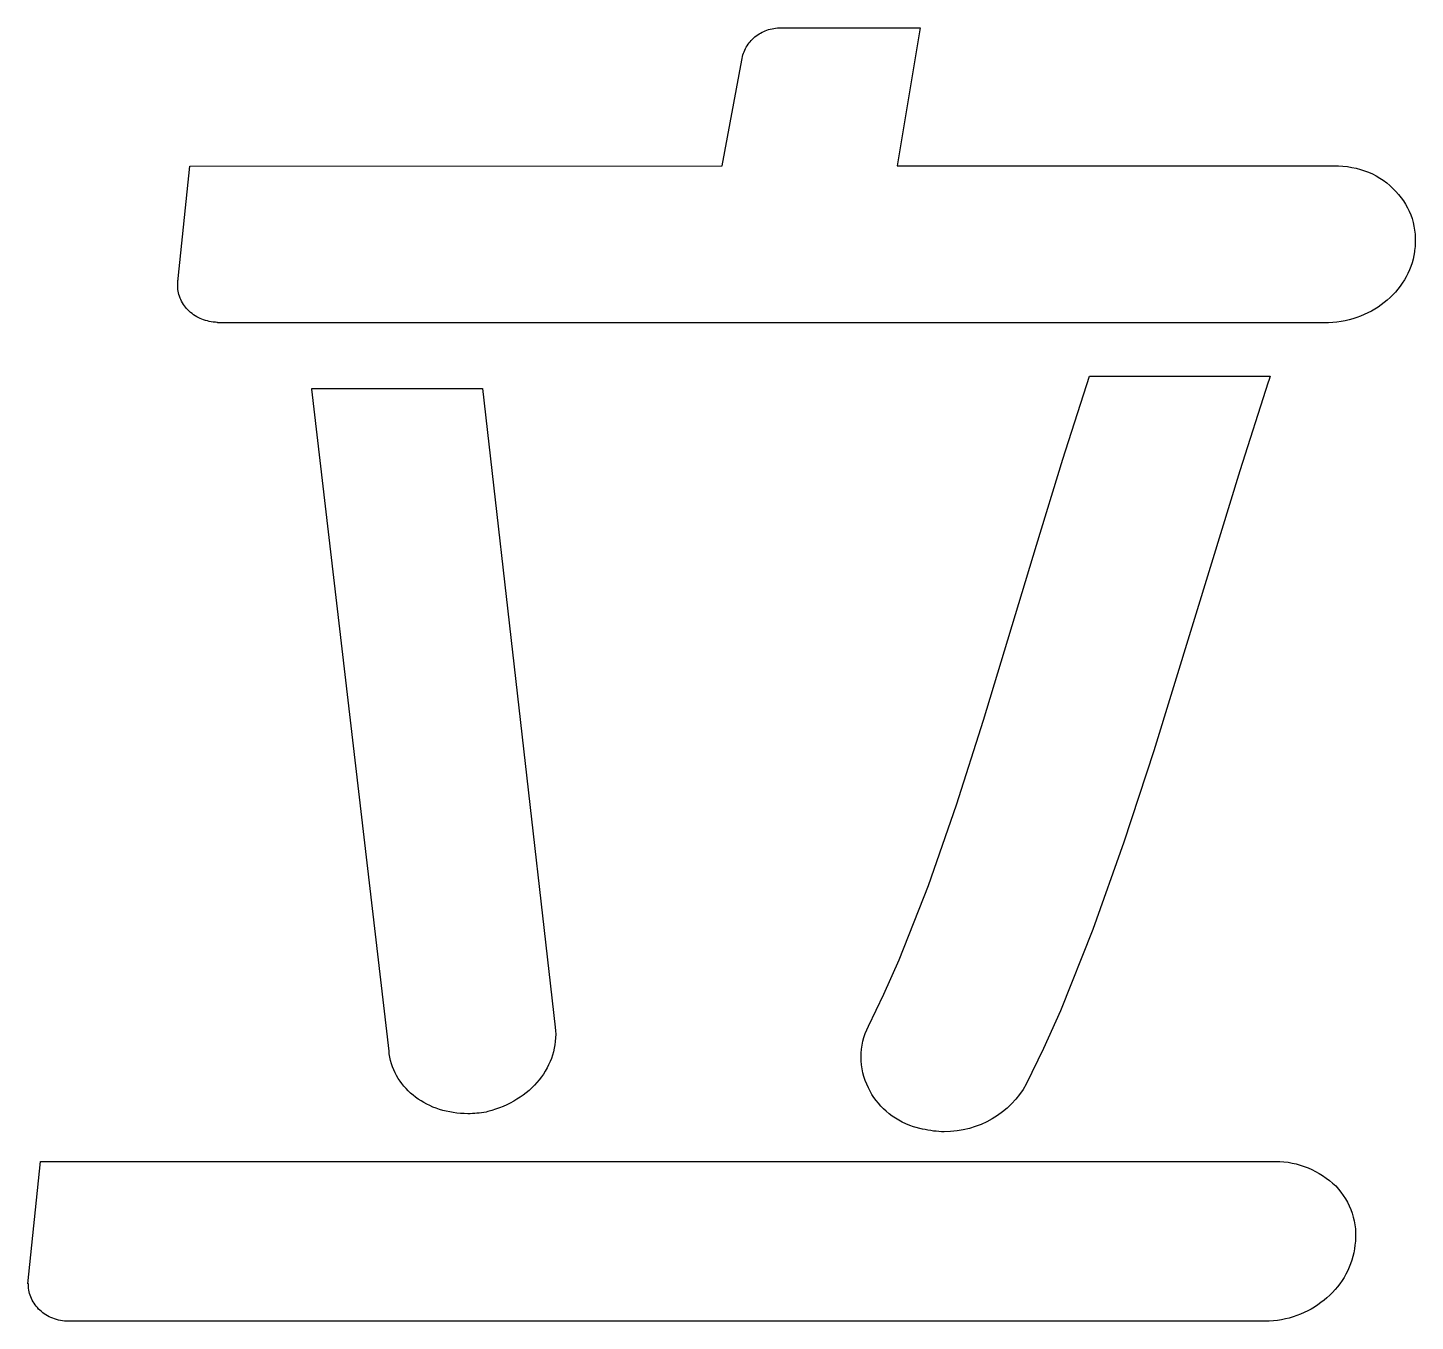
# Model space of a CAD drawing. Header units: millimetres. Extents: x 5 to 293, y -205 to -3.
# Drawn here: x 139.962 to 144.772, y -203.739 to -199.256 of the extents above; entities that cross this region are included whole.
import ezdxf

# ---------------------------------------------------------------- set-up
doc = ezdxf.new("R2010")
doc.units = ezdxf.units.MM
doc.layers.add('BLUETHIRTYONE', color=171, linetype='CONTINUOUS')
doc.layers.add('RED', color=14, linetype='CONTINUOUS')

msp = doc.modelspace()

# ---------------------------------------------------------------- linework, layer by layer
at = {"layer": 'BLUETHIRTYONE', "linetype": 'CONTINUOUS'}
for p, q in [((142.4743, -199.2956), (142.4786, -199.2916)), ((142.4786, -199.2916), (142.4831, -199.2878)), ((142.4831, -199.2878), (142.4877, -199.2841)), ((142.4877, -199.2841), (142.4925, -199.2807)), ((142.4925, -199.2807), (142.4975, -199.2774)), ((142.4975, -199.2774), (142.5026, -199.2744)), ((142.5026, -199.2744), (142.5079, -199.2716)), ((142.5079, -199.2716), (142.5133, -199.2689)), ((142.5133, -199.2689), (142.5189, -199.2666)), ((142.5189, -199.2666), (142.5245, -199.2644)), ((142.5245, -199.2644), (142.5303, -199.2625)), ((142.5303, -199.2625), (142.5362, -199.2608)), ((142.5362, -199.2608), (142.5423, -199.2593)), ((142.5423, -199.2593), (142.5484, -199.2581)), ((142.5484, -199.2581), (142.5546, -199.2572)), ((142.5546, -199.2572), (142.5609, -199.2565)), ((142.5609, -199.2565), (142.5672, -199.2561)), ((142.5672, -199.2561), (142.5736, -199.256)), ((142.5736, -199.256), (142.582, -199.256)), ((142.582, -199.256), (143.0559, -199.256)), ((143.0559, -199.256), (142.9766, -199.7343)), ((142.4433, -199.3446), (142.4454, -199.3391)), ((142.4454, -199.3391), (142.4477, -199.3337)), ((142.4477, -199.3337), (142.4502, -199.3284)), ((142.4502, -199.3284), (142.453, -199.3232)), ((142.453, -199.3232), (142.456, -199.3182)), ((142.456, -199.3182), (142.4592, -199.3134)), ((142.4592, -199.3134), (142.4627, -199.3087)), ((142.4627, -199.3087), (142.4664, -199.3042)), ((142.4664, -199.3042), (142.4703, -199.2998)), ((142.4703, -199.2998), (142.4743, -199.2956)), ((142.369, -199.7343), (142.4379, -199.368)), ((142.4379, -199.368), (142.4389, -199.362)), ((142.4389, -199.362), (142.4401, -199.3561)), ((142.4401, -199.3561), (142.4416, -199.3503)), ((142.4416, -199.3503), (142.4433, -199.3446)), ((140.4838, -200.1252), (140.5235, -199.7362)), ((140.5235, -199.7362), (142.369, -199.7343)), ((142.9766, -199.7343), (144.4902, -199.7343)), ((144.4902, -199.7343), (144.5061, -199.7346)), ((144.5061, -199.7346), (144.5218, -199.7357)), ((144.5218, -199.7357), (144.5373, -199.7374)), ((144.5373, -199.7374), (144.5525, -199.7399)), ((144.5525, -199.7399), (144.5675, -199.7431)), ((144.5675, -199.7431), (144.5821, -199.747)), ((144.5821, -199.747), (144.5963, -199.7515)), ((144.5963, -199.7515), (144.6102, -199.7568)), ((144.6102, -199.7568), (144.6237, -199.7627)), ((144.6237, -199.7627), (144.6368, -199.7694)), ((144.6368, -199.7694), (144.6494, -199.7767)), ((144.6494, -199.7767), (144.6616, -199.7847)), ((144.6616, -199.7847), (144.6733, -199.7934)), ((144.6733, -199.7934), (144.6845, -199.8027)), ((144.6845, -199.8027), (144.6951, -199.8128)), ((144.6951, -199.8128), (144.7052, -199.8235)), ((144.7052, -199.8235), (144.7147, -199.834)), ((144.7147, -199.834), (144.7234, -199.8449)), ((144.7234, -199.8449), (144.7315, -199.8561)), ((144.7315, -199.8561), (144.7388, -199.8678)), ((144.7388, -199.8678), (144.7454, -199.8797)), ((144.7454, -199.8797), (144.7514, -199.892)), ((144.7514, -199.892), (144.7566, -199.9046)), ((144.7566, -199.9046), (144.7611, -199.9174)), ((144.7611, -199.9174), (144.7648, -199.9305)), ((144.7648, -199.9305), (144.7678, -199.9439)), ((144.7678, -199.9439), (144.7701, -199.9575)), ((144.7701, -199.9575), (144.7716, -199.9713)), ((144.7715, -200.0139), (144.7699, -200.0284)), ((144.7723, -199.9995), (144.7715, -200.0139)), ((144.7716, -199.9713), (144.7723, -199.9853)), ((144.7723, -199.9853), (144.7723, -199.9995)), ((144.7647, -200.0581), (144.7612, -200.0708)), ((144.7676, -200.0453), (144.7647, -200.0581)), ((144.7699, -200.0322), (144.7676, -200.0453)), ((144.7699, -200.0284), (144.7699, -200.0322)), ((144.7469, -200.1072), (144.741, -200.1187)), ((144.7522, -200.0953), (144.7469, -200.1072)), ((144.757, -200.0832), (144.7522, -200.0953)), ((144.7612, -200.0708), (144.757, -200.0832)), ((140.4817, -200.1499), (140.4818, -200.1431)), ((140.4819, -200.1563), (140.4817, -200.1499)), ((140.4818, -200.1399), (140.482, -200.1369)), ((140.4818, -200.1431), (140.4818, -200.1399)), ((140.4824, -200.1626), (140.4819, -200.1563)), ((140.482, -200.1369), (140.4822, -200.1339)), ((140.4822, -200.1339), (140.4824, -200.1324)), ((140.4824, -200.1324), (140.4826, -200.131)), ((140.4826, -200.131), (140.4829, -200.1295)), ((140.4829, -200.1295), (140.4831, -200.1281)), ((140.4831, -200.1281), (140.4835, -200.1267)), ((140.4835, -200.1267), (140.4838, -200.1252)), ((144.72, -200.1517), (144.712, -200.162)), ((144.7275, -200.141), (144.72, -200.1517)), ((144.7345, -200.13), (144.7275, -200.141)), ((144.741, -200.1187), (144.7345, -200.13)), ((140.4833, -200.1688), (140.4824, -200.1626)), ((140.4845, -200.1749), (140.4833, -200.1688)), ((140.486, -200.1809), (140.4845, -200.1749)), ((140.4878, -200.1868), (140.486, -200.1809)), ((140.49, -200.1926), (140.4878, -200.1868)), ((140.4924, -200.1983), (140.49, -200.1926)), ((140.4951, -200.2039), (140.4924, -200.1983)), ((140.4981, -200.2093), (140.4951, -200.2039)), ((144.665, -200.2083), (144.6543, -200.2163)), ((144.6753, -200.1998), (144.665, -200.2083)), ((144.6851, -200.1909), (144.6753, -200.1998)), ((144.6945, -200.1816), (144.6851, -200.1909)), ((144.7035, -200.172), (144.6945, -200.1816)), ((144.712, -200.162), (144.7035, -200.172)), ((140.5014, -200.2146), (140.4981, -200.2093)), ((140.505, -200.2197), (140.5014, -200.2146)), ((140.5088, -200.2246), (140.505, -200.2197)), ((140.5128, -200.2294), (140.5088, -200.2246)), ((140.5171, -200.234), (140.5128, -200.2294)), ((140.5217, -200.2384), (140.5171, -200.234)), ((140.5264, -200.2426), (140.5217, -200.2384)), ((140.5314, -200.2466), (140.5264, -200.2426)), ((140.5366, -200.2504), (140.5314, -200.2466)), ((140.542, -200.254), (140.5366, -200.2504)), ((140.5476, -200.2574), (140.542, -200.254)), ((144.5827, -200.2553), (144.5697, -200.2602)), ((144.5955, -200.25), (144.5827, -200.2553)), ((144.608, -200.2442), (144.5955, -200.25)), ((144.6201, -200.2379), (144.608, -200.2442)), ((144.6319, -200.2312), (144.6201, -200.2379)), ((144.6433, -200.224), (144.6319, -200.2312)), ((144.6543, -200.2163), (144.6433, -200.224)), ((140.5533, -200.2605), (140.5476, -200.2574)), ((140.5593, -200.2634), (140.5533, -200.2605)), ((140.5654, -200.266), (140.5593, -200.2634)), ((140.5717, -200.2684), (140.5654, -200.266)), ((140.5781, -200.2705), (140.5717, -200.2684)), ((140.5847, -200.2723), (140.5781, -200.2705)), ((140.5914, -200.2739), (140.5847, -200.2723)), ((140.5983, -200.2751), (140.5914, -200.2739)), ((140.6053, -200.2761), (140.5983, -200.2751)), ((140.6123, -200.2767), (140.6053, -200.2761)), ((140.6195, -200.2771), (140.6123, -200.2767)), ((140.6195, -200.279), (140.6195, -200.2771)), ((144.4568, -200.279), (140.6195, -200.279)), ((144.4716, -200.2787), (144.4568, -200.279)), ((144.4862, -200.2777), (144.4716, -200.2787)), ((144.5007, -200.2762), (144.4862, -200.2777)), ((144.5149, -200.2741), (144.5007, -200.2762)), ((144.529, -200.2715), (144.5149, -200.2741)), ((144.5428, -200.2682), (144.529, -200.2715)), ((144.5564, -200.2645), (144.5428, -200.2682)), ((144.5697, -200.2602), (144.5564, -200.2645)), ((143.5503, -200.7507), (143.6426, -200.4631)), ((143.6426, -200.4631), (144.2689, -200.4631)), ((144.2626, -200.4839), (144.1638, -200.7918)), ((144.2647, -200.4782), (144.2626, -200.4839)), ((144.2689, -200.4631), (144.2647, -200.4782)), ((140.9473, -200.5086), (140.9473, -200.5067)), ((140.9473, -200.5067), (141.5381, -200.5067)), ((141.2145, -202.8032), (140.9473, -200.5086)), ((141.5381, -200.5067), (141.7907, -202.7197)), ((143.4591, -201.0497), (143.5503, -200.7507)), ((144.1638, -200.7918), (144.0654, -201.1118)), ((143.2759, -201.6557), (143.4591, -201.0497)), ((144.0654, -201.1118), (143.8657, -201.7617)), ((143.1817, -201.9495), (143.2759, -201.6557)), ((143.8657, -201.7617), (143.7621, -202.0785)), ((143.0845, -202.2286), (143.1817, -201.9495)), ((143.7621, -202.0785), (143.6546, -202.381)), ((142.983, -202.4862), (143.0845, -202.2286)), ((143.6546, -202.381), (143.542, -202.6628)), ((142.9304, -202.605), (142.983, -202.4862)), ((142.8764, -202.7159), (142.9304, -202.605)), ((143.542, -202.6628), (143.4835, -202.7938)), ((141.7907, -202.7197), (141.7918, -202.7321)), ((141.7919, -202.7568), (141.791, -202.7689)), ((141.7918, -202.7321), (141.7922, -202.7445)), ((141.7922, -202.7445), (141.7919, -202.7568)), ((142.8576, -202.7686), (142.8611, -202.7552)), ((142.8611, -202.7552), (142.8654, -202.7419)), ((142.8654, -202.7419), (142.8705, -202.7288)), ((142.8705, -202.7288), (142.8764, -202.7159)), ((141.2145, -202.8127), (141.2145, -202.8032)), ((141.7846, -202.8047), (141.7812, -202.8163)), ((141.7873, -202.7929), (141.7846, -202.8047)), ((141.7894, -202.781), (141.7873, -202.7929)), ((141.791, -202.7689), (141.7894, -202.781)), ((142.8517, -202.8094), (142.8529, -202.7958)), ((142.8529, -202.7958), (142.8548, -202.7822)), ((142.8548, -202.7822), (142.8576, -202.7686)), ((143.4835, -202.7938), (143.4233, -202.9171)), ((141.2168, -202.8241), (141.2145, -202.8127)), ((141.2195, -202.8354), (141.2168, -202.8241)), ((141.2228, -202.8463), (141.2195, -202.8354)), ((141.2265, -202.857), (141.2228, -202.8463)), ((141.7678, -202.8502), (141.7623, -202.8611)), ((141.7728, -202.8391), (141.7678, -202.8502)), ((141.7773, -202.8278), (141.7728, -202.8391)), ((141.7812, -202.8163), (141.7773, -202.8278)), ((142.8513, -202.8231), (142.8517, -202.8094)), ((142.8517, -202.8368), (142.8513, -202.8231)), ((142.8529, -202.8505), (142.8517, -202.8368)), ((142.8548, -202.8641), (142.8529, -202.8505)), ((141.2308, -202.8674), (141.2265, -202.857)), ((141.2355, -202.8776), (141.2308, -202.8674)), ((141.2407, -202.8875), (141.2355, -202.8776)), ((141.2464, -202.8971), (141.2407, -202.8875)), ((141.2525, -202.9064), (141.2464, -202.8971)), ((141.7349, -202.9021), (141.7268, -202.9117)), ((141.7425, -202.8923), (141.7349, -202.9021)), ((141.7496, -202.8821), (141.7425, -202.8923)), ((141.7562, -202.8717), (141.7496, -202.8821)), ((141.7623, -202.8611), (141.7562, -202.8717)), ((142.8576, -202.8776), (142.8548, -202.8641)), ((142.8611, -202.8911), (142.8576, -202.8776)), ((142.8654, -202.9043), (142.8611, -202.8911)), ((141.259, -202.9153), (141.2525, -202.9064)), ((141.266, -202.924), (141.259, -202.9153)), ((141.2734, -202.9324), (141.266, -202.924)), ((141.2811, -202.9404), (141.2734, -202.9324)), ((141.2893, -202.9481), (141.2811, -202.9404)), ((141.2978, -202.9554), (141.2893, -202.9481)), ((141.69, -202.947), (141.6798, -202.955)), ((141.6999, -202.9387), (141.69, -202.947)), ((141.7093, -202.93), (141.6999, -202.9387)), ((141.7183, -202.921), (141.7093, -202.93)), ((141.7268, -202.9117), (141.7183, -202.921)), ((142.8705, -202.9175), (142.8654, -202.9043)), ((142.8764, -202.9304), (142.8705, -202.9175)), ((142.8821, -202.9416), (142.8764, -202.9304)), ((142.8885, -202.9526), (142.8821, -202.9416)), ((143.4125, -202.9355), (143.4004, -202.9531)), ((143.4233, -202.9171), (143.4125, -202.9355)), ((141.3067, -202.9624), (141.2978, -202.9554)), ((141.3159, -202.969), (141.3067, -202.9624)), ((141.3254, -202.9753), (141.3159, -202.969)), ((141.3353, -202.9812), (141.3254, -202.9753)), ((141.3455, -202.9866), (141.3353, -202.9812)), ((141.356, -202.9917), (141.3455, -202.9866)), ((141.3668, -202.9964), (141.356, -202.9917)), ((141.3779, -203.0007), (141.3668, -202.9964)), ((141.6101, -202.9945), (141.5973, -202.9996)), ((141.6226, -202.989), (141.6101, -202.9945)), ((141.6348, -202.983), (141.6226, -202.989)), ((141.6466, -202.9766), (141.6348, -202.983)), ((141.658, -202.9698), (141.6466, -202.9766)), ((141.6691, -202.9626), (141.658, -202.9698)), ((141.6798, -202.955), (141.6691, -202.9626)), ((142.8954, -202.9632), (142.8885, -202.9526)), ((142.9029, -202.9736), (142.8954, -202.9632)), ((142.9109, -202.9836), (142.9029, -202.9736)), ((142.9195, -202.9932), (142.9109, -202.9836)), ((142.9286, -203.0024), (142.9195, -202.9932)), ((143.3728, -202.9853), (143.3574, -203)), ((143.3872, -202.9697), (143.3728, -202.9853)), ((143.4004, -202.9531), (143.3872, -202.9697)), ((141.3892, -203.0046), (141.3779, -203.0007)), ((141.4008, -203.008), (141.3892, -203.0046)), ((141.4126, -203.0111), (141.4008, -203.008)), ((141.4247, -203.0136), (141.4126, -203.0111)), ((141.437, -203.0157), (141.4247, -203.0136)), ((141.4495, -203.0174), (141.437, -203.0157)), ((141.4621, -203.0186), (141.4495, -203.0174)), ((141.475, -203.0193), (141.4621, -203.0186)), ((141.488, -203.0196), (141.475, -203.0193)), ((141.4959, -203.0195), (141.488, -203.0196)), ((141.5037, -203.0192), (141.4959, -203.0195)), ((141.5115, -203.0188), (141.5037, -203.0192)), ((141.5193, -203.0182), (141.5115, -203.0188)), ((141.5272, -203.0174), (141.5193, -203.0182)), ((141.535, -203.0164), (141.5272, -203.0174)), ((141.5428, -203.0152), (141.535, -203.0164)), ((141.5507, -203.0139), (141.5428, -203.0152)), ((141.5569, -203.012), (141.5507, -203.0139)), ((141.5707, -203.0083), (141.5569, -203.012)), ((141.5841, -203.0042), (141.5707, -203.0083)), ((141.5973, -202.9996), (141.5841, -203.0042)), ((142.9382, -203.0113), (142.9286, -203.0024)), ((142.9484, -203.0197), (142.9382, -203.0113)), ((142.959, -203.0277), (142.9484, -203.0197)), ((142.9701, -203.0352), (142.959, -203.0277)), ((142.9818, -203.0422), (142.9701, -203.0352)), ((142.9939, -203.0487), (142.9818, -203.0422)), ((143.3057, -203.0374), (143.2868, -203.0475)), ((143.3238, -203.026), (143.3057, -203.0374)), ((143.341, -203.0135), (143.3238, -203.026)), ((143.3574, -203), (143.341, -203.0135)), ((143.0064, -203.0547), (142.9939, -203.0487)), ((143.0195, -203.0602), (143.0064, -203.0547)), ((143.0329, -203.0651), (143.0195, -203.0602)), ((143.0643, -203.0727), (143.0329, -203.0651)), ((143.0737, -203.0748), (143.0643, -203.0727)), ((143.083, -203.0766), (143.0737, -203.0748)), ((143.0924, -203.0782), (143.083, -203.0766)), ((143.1018, -203.0796), (143.0924, -203.0782)), ((143.1112, -203.0807), (143.1018, -203.0796)), ((143.1206, -203.0815), (143.1112, -203.0807)), ((143.13, -203.082), (143.1206, -203.0815)), ((143.1394, -203.0822), (143.13, -203.082)), ((143.1616, -203.0815), (143.1394, -203.0822)), ((143.1836, -203.0792), (143.1616, -203.0815)), ((143.2052, -203.0756), (143.1836, -203.0792)), ((143.2264, -203.0706), (143.2052, -203.0756)), ((143.2471, -203.0642), (143.2264, -203.0706)), ((143.2672, -203.0565), (143.2471, -203.0642)), ((143.2868, -203.0475), (143.2672, -203.0565)), ((139.9619, -203.6098), (140.0057, -203.1847)), ((140.0057, -203.1847), (144.2877, -203.1847)), ((144.2877, -203.1847), (144.3025, -203.1851)), ((144.3025, -203.1851), (144.3171, -203.1862)), ((144.3171, -203.1862), (144.3316, -203.188)), ((144.3316, -203.188), (144.3458, -203.1906)), ((144.3458, -203.1906), (144.3599, -203.1938)), ((144.3599, -203.1938), (144.3737, -203.1977)), ((144.3737, -203.1977), (144.3873, -203.2023)), ((144.3873, -203.2023), (144.4007, -203.2075)), ((144.4007, -203.2075), (144.4137, -203.2133)), ((144.4137, -203.2133), (144.4265, -203.2197)), ((144.4265, -203.2197), (144.439, -203.2267)), ((144.439, -203.2267), (144.4512, -203.2343)), ((144.4512, -203.2343), (144.463, -203.2425)), ((144.463, -203.2425), (144.4745, -203.2512)), ((144.4745, -203.2512), (144.4857, -203.2604)), ((144.4857, -203.2604), (144.4964, -203.2701)), ((144.4964, -203.2701), (144.5059, -203.2806)), ((144.5059, -203.2806), (144.5147, -203.2916)), ((144.5147, -203.2916), (144.5229, -203.303)), ((144.5229, -203.303), (144.5304, -203.3147)), ((144.5304, -203.3147), (144.5372, -203.3267)), ((144.5372, -203.3267), (144.5433, -203.3391)), ((144.5433, -203.3391), (144.5487, -203.3518)), ((144.5487, -203.3518), (144.5533, -203.3648)), ((144.5533, -203.3648), (144.5573, -203.378)), ((144.5573, -203.378), (144.5605, -203.3914)), ((144.5605, -203.3914), (144.5629, -203.405)), ((144.5629, -203.405), (144.5646, -203.4188)), ((144.5646, -203.4188), (144.5654, -203.4327)), ((144.5632, -203.4751), (144.5612, -203.4884)), ((144.5648, -203.4609), (144.5632, -203.4751)), ((144.5655, -203.4467), (144.5648, -203.4609)), ((144.5654, -203.4327), (144.5655, -203.4467)), ((144.5523, -203.527), (144.5481, -203.5395)), ((144.5559, -203.5143), (144.5523, -203.527)), ((144.5589, -203.5014), (144.5559, -203.5143)), ((144.5612, -203.4884), (144.5589, -203.5014)), ((144.532, -203.5753), (144.5255, -203.5868)), ((144.538, -203.5636), (144.532, -203.5753)), ((144.5433, -203.5517), (144.538, -203.5636)), ((144.5481, -203.5395), (144.5433, -203.5517)), ((139.964, -203.6098), (139.9619, -203.6098)), ((139.964, -203.6117), (139.964, -203.6098)), ((139.9642, -203.6181), (139.964, -203.6117)), ((139.9647, -203.6244), (139.9642, -203.6181)), ((144.5029, -203.6192), (144.4944, -203.6294)), ((144.5109, -203.6087), (144.5029, -203.6192)), ((144.5185, -203.5979), (144.5109, -203.6087)), ((144.5255, -203.5868), (144.5185, -203.5979)), ((139.9655, -203.6307), (139.9647, -203.6244)), ((139.9667, -203.6368), (139.9655, -203.6307)), ((139.9683, -203.6429), (139.9667, -203.6368)), ((139.9701, -203.6488), (139.9683, -203.6429)), ((139.9722, -203.6547), (139.9701, -203.6488)), ((139.9747, -203.6604), (139.9722, -203.6547)), ((139.9774, -203.666), (139.9747, -203.6604)), ((139.9804, -203.6715), (139.9774, -203.666)), ((139.9838, -203.6768), (139.9804, -203.6715)), ((144.456, -203.6663), (144.4454, -203.6745)), ((144.4662, -203.6576), (144.456, -203.6663)), ((144.476, -203.6486), (144.4662, -203.6576)), ((144.4854, -203.6392), (144.476, -203.6486)), ((144.4944, -203.6294), (144.4854, -203.6392)), ((139.9873, -203.682), (139.9838, -203.6768)), ((139.9912, -203.687), (139.9873, -203.682)), ((139.9953, -203.6918), (139.9912, -203.687)), ((139.9996, -203.6965), (139.9953, -203.6918)), ((140.0042, -203.7009), (139.9996, -203.6965)), ((140.009, -203.7052), (140.0042, -203.7009)), ((140.014, -203.7092), (140.009, -203.7052)), ((140.0193, -203.7131), (140.014, -203.7092)), ((140.0247, -203.7167), (140.0193, -203.7131)), ((140.0304, -203.72), (140.0247, -203.7167)), ((140.0363, -203.7232), (140.0304, -203.72)), ((144.3618, -203.7195), (144.3488, -203.7239)), ((144.3746, -203.7145), (144.3618, -203.7195)), ((144.3872, -203.7091), (144.3746, -203.7145)), ((144.3994, -203.7031), (144.3872, -203.7091)), ((144.4114, -203.6967), (144.3994, -203.7031)), ((144.4231, -203.6897), (144.4114, -203.6967)), ((144.4344, -203.6824), (144.4231, -203.6897)), ((144.4454, -203.6745), (144.4344, -203.6824)), ((140.0423, -203.726), (140.0363, -203.7232)), ((140.0485, -203.7286), (140.0423, -203.726)), ((140.0549, -203.731), (140.0485, -203.7286)), ((140.0615, -203.733), (140.0549, -203.731)), ((140.0682, -203.7348), (140.0615, -203.733)), ((140.0751, -203.7362), (140.0682, -203.7348)), ((140.0821, -203.7374), (140.0751, -203.7362)), ((140.0892, -203.7382), (140.0821, -203.7374)), ((140.0965, -203.7387), (140.0892, -203.7382)), ((140.1039, -203.7389), (140.0965, -203.7387)), ((144.2522, -203.7389), (140.1039, -203.7389)), ((144.2664, -203.7386), (144.2522, -203.7389)), ((144.2805, -203.7376), (144.2664, -203.7386)), ((144.2945, -203.7361), (144.2805, -203.7376)), ((144.3084, -203.7339), (144.2945, -203.7361)), ((144.322, -203.7311), (144.3084, -203.7339)), ((144.3355, -203.7278), (144.322, -203.7311)), ((144.3488, -203.7239), (144.3355, -203.7278))]:
    msp.add_line(p, q, dxfattribs=at)
at = {"layer": 'RED', "linetype": 'CONTINUOUS'}
for p, q in [((142.4743, -199.2956), (142.4786, -199.2916)), ((142.4786, -199.2916), (142.4831, -199.2878)), ((142.4831, -199.2878), (142.4877, -199.2841)), ((142.4877, -199.2841), (142.4925, -199.2807)), ((142.4925, -199.2807), (142.4975, -199.2774)), ((142.4975, -199.2774), (142.5026, -199.2744)), ((142.5026, -199.2744), (142.5079, -199.2716)), ((142.5079, -199.2716), (142.5133, -199.2689)), ((142.5133, -199.2689), (142.5189, -199.2666)), ((142.5189, -199.2666), (142.5245, -199.2644)), ((142.5245, -199.2644), (142.5303, -199.2625)), ((142.5303, -199.2625), (142.5362, -199.2608)), ((142.5362, -199.2608), (142.5423, -199.2593)), ((142.5423, -199.2593), (142.5484, -199.2581)), ((142.5484, -199.2581), (142.5546, -199.2572)), ((142.5546, -199.2572), (142.5609, -199.2565)), ((142.5609, -199.2565), (142.5672, -199.2561)), ((142.5672, -199.2561), (142.5736, -199.256)), ((142.5736, -199.256), (142.582, -199.256)), ((142.582, -199.256), (143.0559, -199.256)), ((143.0559, -199.256), (142.9766, -199.7343)), ((142.4433, -199.3446), (142.4454, -199.3391)), ((142.4454, -199.3391), (142.4477, -199.3337)), ((142.4477, -199.3337), (142.4502, -199.3284)), ((142.4502, -199.3284), (142.453, -199.3232)), ((142.453, -199.3232), (142.456, -199.3182)), ((142.456, -199.3182), (142.4592, -199.3134)), ((142.4592, -199.3134), (142.4627, -199.3087)), ((142.4627, -199.3087), (142.4664, -199.3042)), ((142.4664, -199.3042), (142.4703, -199.2998)), ((142.4703, -199.2998), (142.4743, -199.2956)), ((142.369, -199.7343), (142.4379, -199.368)), ((142.4379, -199.368), (142.4389, -199.362)), ((142.4389, -199.362), (142.4401, -199.3561)), ((142.4401, -199.3561), (142.4416, -199.3503)), ((142.4416, -199.3503), (142.4433, -199.3446)), ((140.4838, -200.1252), (140.5235, -199.7362)), ((140.5235, -199.7362), (142.369, -199.7343)), ((142.9766, -199.7343), (144.4902, -199.7343)), ((144.4902, -199.7343), (144.5061, -199.7346)), ((144.5061, -199.7346), (144.5218, -199.7357)), ((144.5218, -199.7357), (144.5373, -199.7374)), ((144.5373, -199.7374), (144.5525, -199.7399)), ((144.5525, -199.7399), (144.5675, -199.7431)), ((144.5675, -199.7431), (144.5821, -199.747)), ((144.5821, -199.747), (144.5963, -199.7515)), ((144.5963, -199.7515), (144.6102, -199.7568)), ((144.6102, -199.7568), (144.6237, -199.7627)), ((144.6237, -199.7627), (144.6368, -199.7694)), ((144.6368, -199.7694), (144.6494, -199.7767)), ((144.6494, -199.7767), (144.6616, -199.7847)), ((144.6616, -199.7847), (144.6733, -199.7934)), ((144.6733, -199.7934), (144.6845, -199.8027)), ((144.6845, -199.8027), (144.6951, -199.8128)), ((144.6951, -199.8128), (144.7052, -199.8235)), ((144.7052, -199.8235), (144.7147, -199.834)), ((144.7147, -199.834), (144.7234, -199.8449)), ((144.7234, -199.8449), (144.7315, -199.8561)), ((144.7315, -199.8561), (144.7388, -199.8678)), ((144.7388, -199.8678), (144.7454, -199.8797)), ((144.7454, -199.8797), (144.7514, -199.892)), ((144.7514, -199.892), (144.7566, -199.9046)), ((144.7566, -199.9046), (144.7611, -199.9174)), ((144.7611, -199.9174), (144.7648, -199.9305)), ((144.7648, -199.9305), (144.7678, -199.9439)), ((144.7678, -199.9439), (144.7701, -199.9575)), ((144.7701, -199.9575), (144.7716, -199.9713)), ((144.7715, -200.0139), (144.7699, -200.0284)), ((144.7723, -199.9995), (144.7715, -200.0139)), ((144.7716, -199.9713), (144.7723, -199.9853)), ((144.7723, -199.9853), (144.7723, -199.9995)), ((144.7647, -200.0581), (144.7612, -200.0708)), ((144.7676, -200.0453), (144.7647, -200.0581)), ((144.7699, -200.0322), (144.7676, -200.0453)), ((144.7699, -200.0284), (144.7699, -200.0322)), ((144.7469, -200.1072), (144.741, -200.1187)), ((144.7522, -200.0953), (144.7469, -200.1072)), ((144.757, -200.0832), (144.7522, -200.0953)), ((144.7612, -200.0708), (144.757, -200.0832)), ((140.4817, -200.1499), (140.4818, -200.1431)), ((140.4819, -200.1563), (140.4817, -200.1499)), ((140.4818, -200.1399), (140.482, -200.1369)), ((140.4818, -200.1431), (140.4818, -200.1399)), ((140.4824, -200.1626), (140.4819, -200.1563)), ((140.482, -200.1369), (140.4822, -200.1339)), ((140.4822, -200.1339), (140.4824, -200.1324)), ((140.4824, -200.1324), (140.4826, -200.131)), ((140.4826, -200.131), (140.4829, -200.1295)), ((140.4829, -200.1295), (140.4831, -200.1281)), ((140.4831, -200.1281), (140.4835, -200.1267)), ((140.4835, -200.1267), (140.4838, -200.1252)), ((144.72, -200.1517), (144.712, -200.162)), ((144.7275, -200.141), (144.72, -200.1517)), ((144.7345, -200.13), (144.7275, -200.141)), ((144.741, -200.1187), (144.7345, -200.13)), ((140.4833, -200.1688), (140.4824, -200.1626)), ((140.4845, -200.1749), (140.4833, -200.1688)), ((140.486, -200.1809), (140.4845, -200.1749)), ((140.4878, -200.1868), (140.486, -200.1809)), ((140.49, -200.1926), (140.4878, -200.1868)), ((140.4924, -200.1983), (140.49, -200.1926)), ((140.4951, -200.2039), (140.4924, -200.1983)), ((140.4981, -200.2093), (140.4951, -200.2039)), ((144.665, -200.2083), (144.6543, -200.2163)), ((144.6753, -200.1998), (144.665, -200.2083)), ((144.6851, -200.1909), (144.6753, -200.1998)), ((144.6945, -200.1816), (144.6851, -200.1909)), ((144.7035, -200.172), (144.6945, -200.1816)), ((144.712, -200.162), (144.7035, -200.172)), ((140.5014, -200.2146), (140.4981, -200.2093)), ((140.505, -200.2197), (140.5014, -200.2146)), ((140.5088, -200.2246), (140.505, -200.2197)), ((140.5128, -200.2294), (140.5088, -200.2246)), ((140.5171, -200.234), (140.5128, -200.2294)), ((140.5217, -200.2384), (140.5171, -200.234)), ((140.5264, -200.2426), (140.5217, -200.2384)), ((140.5314, -200.2466), (140.5264, -200.2426)), ((140.5366, -200.2504), (140.5314, -200.2466)), ((140.542, -200.254), (140.5366, -200.2504)), ((140.5476, -200.2574), (140.542, -200.254)), ((144.5827, -200.2553), (144.5697, -200.2602)), ((144.5955, -200.25), (144.5827, -200.2553)), ((144.608, -200.2442), (144.5955, -200.25)), ((144.6201, -200.2379), (144.608, -200.2442)), ((144.6319, -200.2312), (144.6201, -200.2379)), ((144.6433, -200.224), (144.6319, -200.2312)), ((144.6543, -200.2163), (144.6433, -200.224)), ((140.5533, -200.2605), (140.5476, -200.2574)), ((140.5593, -200.2634), (140.5533, -200.2605)), ((140.5654, -200.266), (140.5593, -200.2634)), ((140.5717, -200.2684), (140.5654, -200.266)), ((140.5781, -200.2705), (140.5717, -200.2684)), ((140.5847, -200.2723), (140.5781, -200.2705)), ((140.5914, -200.2739), (140.5847, -200.2723)), ((140.5983, -200.2751), (140.5914, -200.2739)), ((140.6053, -200.2761), (140.5983, -200.2751)), ((140.6123, -200.2767), (140.6053, -200.2761)), ((140.6195, -200.2771), (140.6123, -200.2767)), ((140.6195, -200.279), (140.6195, -200.2771)), ((144.4568, -200.279), (140.6195, -200.279)), ((144.4716, -200.2787), (144.4568, -200.279)), ((144.4862, -200.2777), (144.4716, -200.2787)), ((144.5007, -200.2762), (144.4862, -200.2777)), ((144.5149, -200.2741), (144.5007, -200.2762)), ((144.529, -200.2715), (144.5149, -200.2741)), ((144.5428, -200.2682), (144.529, -200.2715)), ((144.5564, -200.2645), (144.5428, -200.2682)), ((144.5697, -200.2602), (144.5564, -200.2645)), ((143.5503, -200.7507), (143.6426, -200.4631)), ((143.6426, -200.4631), (144.2689, -200.4631)), ((144.2626, -200.4839), (144.1638, -200.7918)), ((144.2647, -200.4782), (144.2626, -200.4839)), ((144.2689, -200.4631), (144.2647, -200.4782)), ((140.9473, -200.5086), (140.9473, -200.5067)), ((140.9473, -200.5067), (141.5381, -200.5067)), ((141.2145, -202.8032), (140.9473, -200.5086)), ((141.5381, -200.5067), (141.7907, -202.7197)), ((143.4591, -201.0497), (143.5503, -200.7507)), ((144.1638, -200.7918), (144.0654, -201.1118)), ((143.2759, -201.6557), (143.4591, -201.0497)), ((144.0654, -201.1118), (143.8657, -201.7617)), ((143.1817, -201.9495), (143.2759, -201.6557)), ((143.8657, -201.7617), (143.7621, -202.0785)), ((143.0845, -202.2286), (143.1817, -201.9495)), ((143.7621, -202.0785), (143.6546, -202.381)), ((142.983, -202.4862), (143.0845, -202.2286)), ((143.6546, -202.381), (143.542, -202.6628)), ((142.9304, -202.605), (142.983, -202.4862)), ((142.8764, -202.7159), (142.9304, -202.605)), ((143.542, -202.6628), (143.4835, -202.7938)), ((141.7907, -202.7197), (141.7918, -202.7321)), ((141.7919, -202.7568), (141.791, -202.7689)), ((141.7918, -202.7321), (141.7922, -202.7445)), ((141.7922, -202.7445), (141.7919, -202.7568)), ((142.8576, -202.7686), (142.8611, -202.7552)), ((142.8611, -202.7552), (142.8654, -202.7419)), ((142.8654, -202.7419), (142.8705, -202.7288)), ((142.8705, -202.7288), (142.8764, -202.7159)), ((141.2145, -202.8127), (141.2145, -202.8032)), ((141.7846, -202.8047), (141.7812, -202.8163)), ((141.7873, -202.7929), (141.7846, -202.8047)), ((141.7894, -202.781), (141.7873, -202.7929)), ((141.791, -202.7689), (141.7894, -202.781)), ((142.8517, -202.8094), (142.8529, -202.7958)), ((142.8529, -202.7958), (142.8548, -202.7822)), ((142.8548, -202.7822), (142.8576, -202.7686)), ((143.4835, -202.7938), (143.4233, -202.9171)), ((141.2168, -202.8241), (141.2145, -202.8127)), ((141.2195, -202.8354), (141.2168, -202.8241)), ((141.2228, -202.8463), (141.2195, -202.8354)), ((141.2265, -202.857), (141.2228, -202.8463)), ((141.7678, -202.8502), (141.7623, -202.8611)), ((141.7728, -202.8391), (141.7678, -202.8502)), ((141.7773, -202.8278), (141.7728, -202.8391)), ((141.7812, -202.8163), (141.7773, -202.8278)), ((142.8513, -202.8231), (142.8517, -202.8094)), ((142.8517, -202.8368), (142.8513, -202.8231)), ((142.8529, -202.8505), (142.8517, -202.8368)), ((142.8548, -202.8641), (142.8529, -202.8505)), ((141.2308, -202.8674), (141.2265, -202.857)), ((141.2355, -202.8776), (141.2308, -202.8674)), ((141.2407, -202.8875), (141.2355, -202.8776)), ((141.2464, -202.8971), (141.2407, -202.8875)), ((141.2525, -202.9064), (141.2464, -202.8971)), ((141.7349, -202.9021), (141.7268, -202.9117)), ((141.7425, -202.8923), (141.7349, -202.9021)), ((141.7496, -202.8821), (141.7425, -202.8923)), ((141.7562, -202.8717), (141.7496, -202.8821)), ((141.7623, -202.8611), (141.7562, -202.8717)), ((142.8576, -202.8776), (142.8548, -202.8641)), ((142.8611, -202.8911), (142.8576, -202.8776)), ((142.8654, -202.9043), (142.8611, -202.8911)), ((141.259, -202.9153), (141.2525, -202.9064)), ((141.266, -202.924), (141.259, -202.9153)), ((141.2734, -202.9324), (141.266, -202.924)), ((141.2811, -202.9404), (141.2734, -202.9324)), ((141.2893, -202.9481), (141.2811, -202.9404)), ((141.2978, -202.9554), (141.2893, -202.9481)), ((141.69, -202.947), (141.6798, -202.955)), ((141.6999, -202.9387), (141.69, -202.947)), ((141.7093, -202.93), (141.6999, -202.9387)), ((141.7183, -202.921), (141.7093, -202.93)), ((141.7268, -202.9117), (141.7183, -202.921)), ((142.8705, -202.9175), (142.8654, -202.9043)), ((142.8764, -202.9304), (142.8705, -202.9175)), ((142.8821, -202.9416), (142.8764, -202.9304)), ((142.8885, -202.9526), (142.8821, -202.9416)), ((143.4125, -202.9355), (143.4004, -202.9531)), ((143.4233, -202.9171), (143.4125, -202.9355)), ((141.3067, -202.9624), (141.2978, -202.9554)), ((141.3159, -202.969), (141.3067, -202.9624)), ((141.3254, -202.9753), (141.3159, -202.969)), ((141.3353, -202.9812), (141.3254, -202.9753)), ((141.3455, -202.9866), (141.3353, -202.9812)), ((141.356, -202.9917), (141.3455, -202.9866)), ((141.3668, -202.9964), (141.356, -202.9917)), ((141.3779, -203.0007), (141.3668, -202.9964)), ((141.6101, -202.9945), (141.5973, -202.9996)), ((141.6226, -202.989), (141.6101, -202.9945)), ((141.6348, -202.983), (141.6226, -202.989)), ((141.6466, -202.9766), (141.6348, -202.983)), ((141.658, -202.9698), (141.6466, -202.9766)), ((141.6691, -202.9626), (141.658, -202.9698)), ((141.6798, -202.955), (141.6691, -202.9626)), ((142.8954, -202.9632), (142.8885, -202.9526)), ((142.9029, -202.9736), (142.8954, -202.9632)), ((142.9109, -202.9836), (142.9029, -202.9736)), ((142.9195, -202.9932), (142.9109, -202.9836)), ((142.9286, -203.0024), (142.9195, -202.9932)), ((143.3728, -202.9853), (143.3574, -203)), ((143.3872, -202.9697), (143.3728, -202.9853)), ((143.4004, -202.9531), (143.3872, -202.9697)), ((141.3892, -203.0046), (141.3779, -203.0007)), ((141.4008, -203.008), (141.3892, -203.0046)), ((141.4126, -203.0111), (141.4008, -203.008)), ((141.4247, -203.0136), (141.4126, -203.0111)), ((141.437, -203.0157), (141.4247, -203.0136)), ((141.4495, -203.0174), (141.437, -203.0157)), ((141.4621, -203.0186), (141.4495, -203.0174)), ((141.475, -203.0193), (141.4621, -203.0186)), ((141.488, -203.0196), (141.475, -203.0193)), ((141.4959, -203.0195), (141.488, -203.0196)), ((141.5037, -203.0192), (141.4959, -203.0195)), ((141.5115, -203.0188), (141.5037, -203.0192)), ((141.5193, -203.0182), (141.5115, -203.0188)), ((141.5272, -203.0174), (141.5193, -203.0182)), ((141.535, -203.0164), (141.5272, -203.0174)), ((141.5428, -203.0152), (141.535, -203.0164)), ((141.5507, -203.0139), (141.5428, -203.0152)), ((141.5569, -203.012), (141.5507, -203.0139)), ((141.5707, -203.0083), (141.5569, -203.012)), ((141.5841, -203.0042), (141.5707, -203.0083)), ((141.5973, -202.9996), (141.5841, -203.0042)), ((142.9382, -203.0113), (142.9286, -203.0024)), ((142.9484, -203.0197), (142.9382, -203.0113)), ((142.959, -203.0277), (142.9484, -203.0197)), ((142.9701, -203.0352), (142.959, -203.0277)), ((142.9818, -203.0422), (142.9701, -203.0352)), ((142.9939, -203.0487), (142.9818, -203.0422)), ((143.3057, -203.0374), (143.2868, -203.0475)), ((143.3238, -203.026), (143.3057, -203.0374)), ((143.341, -203.0135), (143.3238, -203.026)), ((143.3574, -203), (143.341, -203.0135)), ((143.0064, -203.0547), (142.9939, -203.0487)), ((143.0195, -203.0602), (143.0064, -203.0547)), ((143.0329, -203.0651), (143.0195, -203.0602)), ((143.0643, -203.0727), (143.0329, -203.0651)), ((143.0737, -203.0748), (143.0643, -203.0727)), ((143.083, -203.0766), (143.0737, -203.0748)), ((143.0924, -203.0782), (143.083, -203.0766)), ((143.1018, -203.0796), (143.0924, -203.0782)), ((143.1112, -203.0807), (143.1018, -203.0796)), ((143.1206, -203.0815), (143.1112, -203.0807)), ((143.13, -203.082), (143.1206, -203.0815)), ((143.1394, -203.0822), (143.13, -203.082)), ((143.1616, -203.0815), (143.1394, -203.0822)), ((143.1836, -203.0792), (143.1616, -203.0815)), ((143.2052, -203.0756), (143.1836, -203.0792)), ((143.2264, -203.0706), (143.2052, -203.0756)), ((143.2471, -203.0642), (143.2264, -203.0706)), ((143.2672, -203.0565), (143.2471, -203.0642)), ((143.2868, -203.0475), (143.2672, -203.0565)), ((139.9619, -203.6098), (140.0057, -203.1847)), ((140.0057, -203.1847), (144.2877, -203.1847)), ((144.2877, -203.1847), (144.3025, -203.1851)), ((144.3025, -203.1851), (144.3171, -203.1862)), ((144.3171, -203.1862), (144.3316, -203.188)), ((144.3316, -203.188), (144.3458, -203.1906)), ((144.3458, -203.1906), (144.3599, -203.1938)), ((144.3599, -203.1938), (144.3737, -203.1977)), ((144.3737, -203.1977), (144.3873, -203.2023)), ((144.3873, -203.2023), (144.4007, -203.2075)), ((144.4007, -203.2075), (144.4137, -203.2133)), ((144.4137, -203.2133), (144.4265, -203.2197)), ((144.4265, -203.2197), (144.439, -203.2267)), ((144.439, -203.2267), (144.4512, -203.2343)), ((144.4512, -203.2343), (144.463, -203.2425)), ((144.463, -203.2425), (144.4745, -203.2512)), ((144.4745, -203.2512), (144.4857, -203.2604)), ((144.4857, -203.2604), (144.4964, -203.2701)), ((144.4964, -203.2701), (144.5059, -203.2806)), ((144.5059, -203.2806), (144.5147, -203.2916)), ((144.5147, -203.2916), (144.5229, -203.303)), ((144.5229, -203.303), (144.5304, -203.3147)), ((144.5304, -203.3147), (144.5372, -203.3267)), ((144.5372, -203.3267), (144.5433, -203.3391)), ((144.5433, -203.3391), (144.5487, -203.3518)), ((144.5487, -203.3518), (144.5533, -203.3648)), ((144.5533, -203.3648), (144.5573, -203.378)), ((144.5573, -203.378), (144.5605, -203.3914)), ((144.5605, -203.3914), (144.5629, -203.405)), ((144.5629, -203.405), (144.5646, -203.4188)), ((144.5646, -203.4188), (144.5654, -203.4327)), ((144.5632, -203.4751), (144.5612, -203.4884)), ((144.5648, -203.4609), (144.5632, -203.4751)), ((144.5655, -203.4467), (144.5648, -203.4609)), ((144.5654, -203.4327), (144.5655, -203.4467)), ((144.5523, -203.527), (144.5481, -203.5395)), ((144.5559, -203.5143), (144.5523, -203.527)), ((144.5589, -203.5014), (144.5559, -203.5143)), ((144.5612, -203.4884), (144.5589, -203.5014)), ((144.532, -203.5753), (144.5255, -203.5868)), ((144.538, -203.5636), (144.532, -203.5753)), ((144.5433, -203.5517), (144.538, -203.5636)), ((144.5481, -203.5395), (144.5433, -203.5517)), ((139.964, -203.6098), (139.9619, -203.6098)), ((139.964, -203.6117), (139.964, -203.6098)), ((139.9642, -203.6181), (139.964, -203.6117)), ((139.9647, -203.6244), (139.9642, -203.6181)), ((144.5029, -203.6192), (144.4944, -203.6294)), ((144.5109, -203.6087), (144.5029, -203.6192)), ((144.5185, -203.5979), (144.5109, -203.6087)), ((144.5255, -203.5868), (144.5185, -203.5979)), ((139.9655, -203.6307), (139.9647, -203.6244)), ((139.9667, -203.6368), (139.9655, -203.6307)), ((139.9683, -203.6429), (139.9667, -203.6368)), ((139.9701, -203.6488), (139.9683, -203.6429)), ((139.9722, -203.6547), (139.9701, -203.6488)), ((139.9747, -203.6604), (139.9722, -203.6547)), ((139.9774, -203.666), (139.9747, -203.6604)), ((139.9804, -203.6715), (139.9774, -203.666)), ((139.9838, -203.6768), (139.9804, -203.6715)), ((144.456, -203.6663), (144.4454, -203.6745)), ((144.4662, -203.6576), (144.456, -203.6663)), ((144.476, -203.6486), (144.4662, -203.6576)), ((144.4854, -203.6392), (144.476, -203.6486)), ((144.4944, -203.6294), (144.4854, -203.6392)), ((139.9873, -203.682), (139.9838, -203.6768)), ((139.9912, -203.687), (139.9873, -203.682)), ((139.9953, -203.6918), (139.9912, -203.687)), ((139.9996, -203.6965), (139.9953, -203.6918)), ((140.0042, -203.7009), (139.9996, -203.6965)), ((140.009, -203.7052), (140.0042, -203.7009)), ((140.014, -203.7092), (140.009, -203.7052)), ((140.0193, -203.7131), (140.014, -203.7092)), ((140.0247, -203.7167), (140.0193, -203.7131)), ((140.0304, -203.72), (140.0247, -203.7167)), ((140.0363, -203.7232), (140.0304, -203.72)), ((144.3618, -203.7195), (144.3488, -203.7239)), ((144.3746, -203.7145), (144.3618, -203.7195)), ((144.3872, -203.7091), (144.3746, -203.7145)), ((144.3994, -203.7031), (144.3872, -203.7091)), ((144.4114, -203.6967), (144.3994, -203.7031)), ((144.4231, -203.6897), (144.4114, -203.6967)), ((144.4344, -203.6824), (144.4231, -203.6897)), ((144.4454, -203.6745), (144.4344, -203.6824)), ((140.0423, -203.726), (140.0363, -203.7232)), ((140.0485, -203.7286), (140.0423, -203.726)), ((140.0549, -203.731), (140.0485, -203.7286)), ((140.0615, -203.733), (140.0549, -203.731)), ((140.0682, -203.7348), (140.0615, -203.733)), ((140.0751, -203.7362), (140.0682, -203.7348)), ((140.0821, -203.7374), (140.0751, -203.7362)), ((140.0892, -203.7382), (140.0821, -203.7374)), ((140.0965, -203.7387), (140.0892, -203.7382)), ((140.1039, -203.7389), (140.0965, -203.7387)), ((144.2522, -203.7389), (140.1039, -203.7389)), ((144.2664, -203.7386), (144.2522, -203.7389)), ((144.2805, -203.7376), (144.2664, -203.7386)), ((144.2945, -203.7361), (144.2805, -203.7376)), ((144.3084, -203.7339), (144.2945, -203.7361)), ((144.322, -203.7311), (144.3084, -203.7339)), ((144.3355, -203.7278), (144.322, -203.7311)), ((144.3488, -203.7239), (144.3355, -203.7278))]:
    msp.add_line(p, q, dxfattribs=at)

doc.saveas('drawing.dxf')
